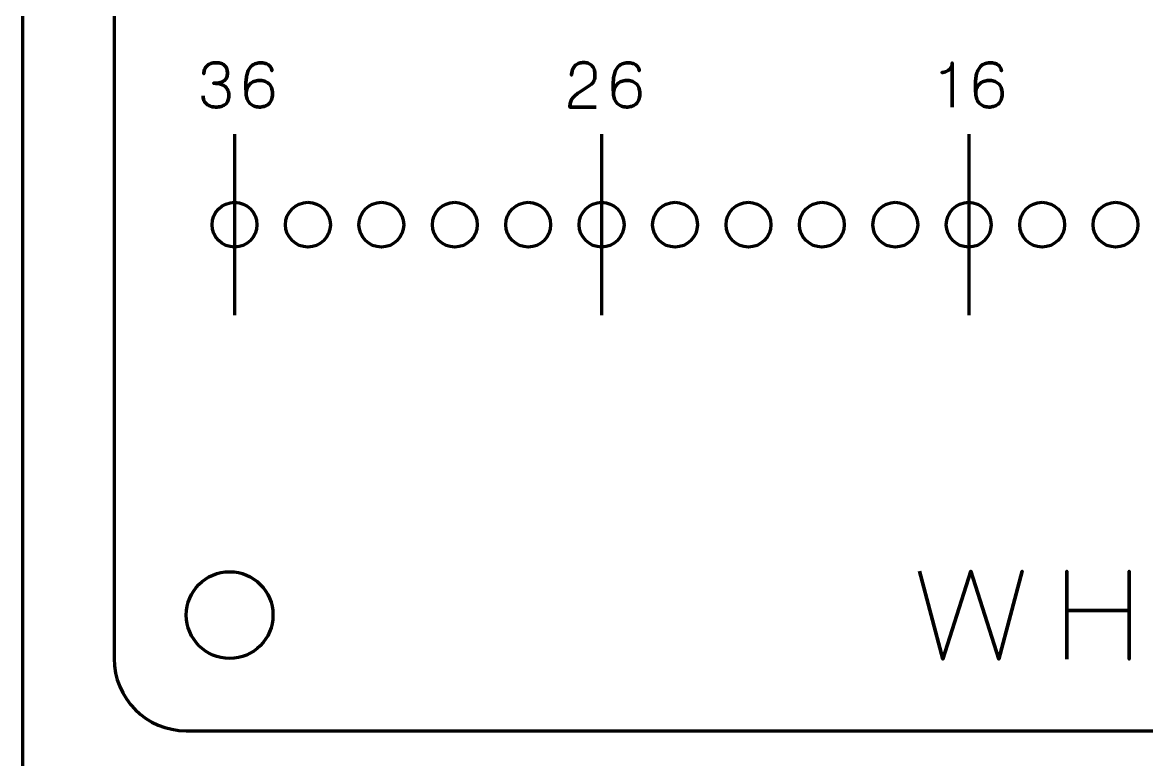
# Model space of a CAD drawing. Header units: centimetres. Extents: x -14.3 to 14.3, y -10 to 9.9.
# Drawn here: x -14.3 to -6.52, y -0.29 to 4.8 of the extents above; entities that cross this region are included whole.
import ezdxf

# ---------------------------------------------------------------- set-up
doc = ezdxf.new("R2010")
doc.units = ezdxf.units.CM
doc.header["$MEASUREMENT"] = 0
doc.layers.add('Layer 1', color=7, linetype='Continuous')

msp = doc.modelspace()

# ---------------------------------------------------------------- linework, layer by layer
at = {"layer": 'Layer 1', "color": 250, "lineweight": 70}
for centre, major_axis in [((-12.83289, 3.40416), (0, 0.155)), ((-12.32489, 3.40416), (0, 0.155)), ((-11.81689, 3.40416), (0, 0.155)), ((-11.30889, 3.40416), (0, 0.155)), ((-10.80089, 3.40416), (0, 0.155)), ((-10.29289, 3.40416), (0, 0.155)), ((-9.7849, 3.40416), (0, 0.155)), ((-9.2769, 3.40416), (0, 0.155)), ((-8.7689, 3.40416), (0, 0.155)), ((-8.2609, 3.40416), (0, 0.155)), ((-7.7529, 3.40416), (0, 0.155)), ((-7.2449, 3.40416), (0, 0.155)), ((-6.7369, 3.40416), (0, 0.155)), ((-12.86664, 0.70416), (0, 0.3))]:
    msp.add_ellipse(centre, major_axis=major_axis, ratio=1, dxfattribs=at)
for points in [[(-14.3, -9), (-14.3, -9), (-14.3, 8.9), (-14.3, 8.9), (-14.3, 8.9), (-14.3, 9.45219), (-13.85219, 9.9), (-13.3, 9.9), (-13.3, 9.9), (-13.3, 9.9), (13.3, 9.9), (13.3, 9.9), (13.3, 9.9), (13.85219, 9.9), (14.3, 9.45219), (14.3, 8.9), (14.3, 8.9), (14.3, 8.9), (14.3, -9), (14.3, -9), (14.3, -9), (14.3, -9.55219), (13.85219, -10), (13.3, -10), (13.3, -10), (13.3, -10), (-13.3, -10), (-13.3, -10), (-13.3, -10), (-13.85219, -10), (-14.3, -9.55219), (-14.3, -9)], [(-13.66664, 0.40417), (-13.66664, 0.40417), (-13.66664, 6.40416), (-13.66664, 6.40416), (-13.66664, 6.40416), (-13.66664, 6.68026), (-13.44274, 6.90416), (-13.16664, 6.90416), (-13.16664, 6.90416), (-13.16664, 6.90416), (-3.16666, 6.90416), (-3.16666, 6.90416), (-3.16666, 6.90416), (-2.89056, 6.90416), (-2.66666, 6.68026), (-2.66666, 6.40416), (-2.66666, 6.40416), (-2.66666, 6.40416), (-2.66666, 0.40417), (-2.66666, 0.40417), (-2.66666, 0.40417), (-2.66666, 0.12807), (-2.89056, -0.09583), (-3.16666, -0.09583), (-3.16666, -0.09583), (-3.16666, -0.09583), (-13.16664, -0.09583), (-13.16664, -0.09583), (-13.16664, -0.09583), (-13.44274, -0.09583), (-13.66664, 0.12807), (-13.66664, 0.40417)]]:
    msp.add_open_spline(points, degree=3, knots=[0, 0, 0, 0, 0.125, 0.125, 0.125, 0.125, 0.25, 0.25, 0.25, 0.25, 0.375, 0.375, 0.375, 0.375, 0.5, 0.5, 0.5, 0.5, 0.625, 0.625, 0.625, 0.625, 0.75, 0.75, 0.75, 0.75, 0.875, 0.875, 0.875, 0.875, 1, 1, 1, 1], dxfattribs=at)
at = {"layer": 'Layer 1', "color": 30, "lineweight": 70}
for points, knots in [([(-13.05067, 4.2944), (-13.0506, 4.27916), (-13.04707, 4.2659), (-13.04009, 4.2544), (-13.04009, 4.2544), (-13.03311, 4.24297), (-13.02316, 4.23401), (-13.01018, 4.22759), (-13.01018, 4.22759), (-12.99719, 4.22117), (-12.9816, 4.21792), (-12.96347, 4.21778), (-12.96347, 4.21778), (-12.94985, 4.21778), (-12.93751, 4.21919), (-12.92629, 4.22215), (-12.92629, 4.22215), (-12.91514, 4.22512), (-12.90555, 4.2297), (-12.89743, 4.23598), (-12.89743, 4.23598), (-12.88932, 4.24226), (-12.88311, 4.25037), (-12.87867, 4.26025), (-12.87867, 4.26025), (-12.87429, 4.2702), (-12.87211, 4.28212), (-12.87204, 4.29609), (-12.87204, 4.29609), (-12.87197, 4.31472), (-12.87577, 4.33045), (-12.88332, 4.34322), (-12.88332, 4.34322), (-12.89087, 4.35599), (-12.90258, 4.36559), (-12.91832, 4.37215), (-12.91832, 4.37215), (-12.93405, 4.37871), (-12.95423, 4.38202), (-12.97871, 4.38202), (-12.97871, 4.38202), (-12.96044, 4.38195), (-12.94513, 4.38365), (-12.93264, 4.3871), (-12.93264, 4.3871), (-12.92022, 4.39056), (-12.91027, 4.39543), (-12.9028, 4.40178), (-12.9028, 4.40178), (-12.89532, 4.40806), (-12.88989, 4.41554), (-12.88664, 4.42414), (-12.88664, 4.42414), (-12.88332, 4.43268), (-12.8817, 4.44206), (-12.88177, 4.45229), (-12.88177, 4.45229), (-12.8817, 4.46252), (-12.88311, 4.47198), (-12.88593, 4.48073), (-12.88593, 4.48073), (-12.88869, 4.48947), (-12.8932, 4.49716), (-12.89934, 4.50373), (-12.89934, 4.50373), (-12.90548, 4.51029), (-12.91359, 4.51544), (-12.92354, 4.51911), (-12.92354, 4.51911), (-12.93356, 4.52277), (-12.94576, 4.52461), (-12.96008, 4.52468), (-12.96008, 4.52468), (-12.97434, 4.52461), (-12.98682, 4.52249), (-12.99741, 4.5184), (-12.99741, 4.5184), (-13.00806, 4.51431), (-13.01681, 4.50874), (-13.02386, 4.50161), (-13.02386, 4.50161), (-13.03085, 4.49448), (-13.03607, 4.48637), (-13.03953, 4.4772), (-13.03953, 4.4772), (-13.04305, 4.46803), (-13.04475, 4.45829), (-13.04475, 4.44806), (-13.04475, 4.44806), (-13.04475, 4.45829), (-13.04305, 4.46803), (-13.03953, 4.4772), (-13.03953, 4.4772), (-13.03607, 4.48637), (-13.03085, 4.49448), (-13.02386, 4.50161), (-13.02386, 4.50161), (-13.01681, 4.50874), (-13.00806, 4.51431), (-12.99741, 4.5184), (-12.99741, 4.5184), (-12.98682, 4.52249), (-12.97434, 4.52461), (-12.96008, 4.52468), (-12.96008, 4.52468), (-12.94576, 4.52461), (-12.93356, 4.52277), (-12.92354, 4.51911), (-12.92354, 4.51911), (-12.91359, 4.51544), (-12.90548, 4.51029), (-12.89934, 4.50373), (-12.89934, 4.50373), (-12.8932, 4.49716), (-12.88869, 4.48947), (-12.88593, 4.48073), (-12.88593, 4.48073), (-12.88311, 4.47198), (-12.8817, 4.46252), (-12.88177, 4.45229), (-12.88177, 4.45229), (-12.8817, 4.44206), (-12.88332, 4.43268), (-12.88664, 4.42414), (-12.88664, 4.42414), (-12.88989, 4.41554), (-12.89532, 4.40806), (-12.9028, 4.40178), (-12.9028, 4.40178), (-12.91027, 4.39543), (-12.92022, 4.39056), (-12.93264, 4.3871), (-12.93264, 4.3871), (-12.94513, 4.38365), (-12.96044, 4.38195), (-12.97871, 4.38202), (-12.97871, 4.38202), (-12.95423, 4.38202), (-12.93405, 4.37871), (-12.91832, 4.37215), (-12.91832, 4.37215), (-12.90258, 4.36559), (-12.89087, 4.35599), (-12.88332, 4.34322), (-12.88332, 4.34322), (-12.87577, 4.33045), (-12.87197, 4.31472), (-12.87204, 4.29609), (-12.87204, 4.29609), (-12.87211, 4.28212), (-12.87429, 4.2702), (-12.87867, 4.26025), (-12.87867, 4.26025), (-12.88311, 4.25037), (-12.88932, 4.24226), (-12.89743, 4.23598), (-12.89743, 4.23598), (-12.90555, 4.2297), (-12.91514, 4.22512), (-12.92629, 4.22215), (-12.92629, 4.22215), (-12.93751, 4.21919), (-12.94985, 4.21778), (-12.96347, 4.21778), (-12.96347, 4.21778), (-12.9816, 4.21792), (-12.99719, 4.22117), (-13.01018, 4.22759), (-13.01018, 4.22759), (-13.02316, 4.23401), (-13.03311, 4.24297), (-13.04009, 4.2544), (-13.04009, 4.2544), (-13.04707, 4.2659), (-13.0506, 4.27916), (-13.05067, 4.2944)], [0, 0, 0, 0, 0.0227273, 0.0227273, 0.0227273, 0.0227273, 0.0454545, 0.0454545, 0.0454545, 0.0454545, 0.0681818, 0.0681818, 0.0681818, 0.0681818, 0.0909091, 0.0909091, 0.0909091, 0.0909091, 0.1136364, 0.1136364, 0.1136364, 0.1136364, 0.1363636, 0.1363636, 0.1363636, 0.1363636, 0.1590909, 0.1590909, 0.1590909, 0.1590909, 0.1818182, 0.1818182, 0.1818182, 0.1818182, 0.2045455, 0.2045455, 0.2045455, 0.2045455, 0.2272727, 0.2272727, 0.2272727, 0.2272727, 0.25, 0.25, 0.25, 0.25, 0.2727273, 0.2727273, 0.2727273, 0.2727273, 0.2954545, 0.2954545, 0.2954545, 0.2954545, 0.3181818, 0.3181818, 0.3181818, 0.3181818, 0.3409091, 0.3409091, 0.3409091, 0.3409091, 0.3636364, 0.3636364, 0.3636364, 0.3636364, 0.3863636, 0.3863636, 0.3863636, 0.3863636, 0.4090909, 0.4090909, 0.4090909, 0.4090909, 0.4318182, 0.4318182, 0.4318182, 0.4318182, 0.4545455, 0.4545455, 0.4545455, 0.4545455, 0.4772727, 0.4772727, 0.4772727, 0.4772727, 0.5, 0.5, 0.5, 0.5, 0.5227273, 0.5227273, 0.5227273, 0.5227273, 0.5454545, 0.5454545, 0.5454545, 0.5454545, 0.5681818, 0.5681818, 0.5681818, 0.5681818, 0.5909091, 0.5909091, 0.5909091, 0.5909091, 0.6136364, 0.6136364, 0.6136364, 0.6136364, 0.6363636, 0.6363636, 0.6363636, 0.6363636, 0.6590909, 0.6590909, 0.6590909, 0.6590909, 0.6818182, 0.6818182, 0.6818182, 0.6818182, 0.7045455, 0.7045455, 0.7045455, 0.7045455, 0.7272727, 0.7272727, 0.7272727, 0.7272727, 0.75, 0.75, 0.75, 0.75, 0.7727273, 0.7727273, 0.7727273, 0.7727273, 0.7954545, 0.7954545, 0.7954545, 0.7954545, 0.8181818, 0.8181818, 0.8181818, 0.8181818, 0.8409091, 0.8409091, 0.8409091, 0.8409091, 0.8636364, 0.8636364, 0.8636364, 0.8636364, 0.8863636, 0.8863636, 0.8863636, 0.8863636, 0.9090909, 0.9090909, 0.9090909, 0.9090909, 0.9318182, 0.9318182, 0.9318182, 0.9318182, 0.9545455, 0.9545455, 0.9545455, 0.9545455, 0.9772727, 0.9772727, 0.9772727, 0.9772727, 1, 1, 1, 1]), ([(-12.75224, 4.30964), (-12.75217, 4.32347), (-12.74991, 4.33595), (-12.74539, 4.34724), (-12.74539, 4.34724), (-12.74095, 4.35846), (-12.73467, 4.36813), (-12.72656, 4.37624), (-12.72656, 4.37624), (-12.71851, 4.38428), (-12.70899, 4.39049), (-12.69812, 4.39486), (-12.69812, 4.39486), (-12.68726, 4.39924), (-12.67534, 4.40143), (-12.6625, 4.4015), (-12.6625, 4.4015), (-12.64958, 4.40157), (-12.63752, 4.39994), (-12.6263, 4.3967), (-12.6263, 4.3967), (-12.61508, 4.39352), (-12.60528, 4.3883), (-12.59674, 4.38111), (-12.59674, 4.38111), (-12.5882, 4.37398), (-12.5815, 4.36453), (-12.5767, 4.35275), (-12.5767, 4.35275), (-12.57191, 4.34096), (-12.56944, 4.32664), (-12.56937, 4.30964), (-12.56937, 4.30964), (-12.56944, 4.29264), (-12.57191, 4.27831), (-12.5767, 4.26653), (-12.5767, 4.26653), (-12.5815, 4.25475), (-12.5882, 4.2453), (-12.59674, 4.23817), (-12.59674, 4.23817), (-12.60528, 4.23097), (-12.61508, 4.22575), (-12.6263, 4.22258), (-12.6263, 4.22258), (-12.63752, 4.21933), (-12.64958, 4.21771), (-12.6625, 4.21778), (-12.6625, 4.21778), (-12.67534, 4.21785), (-12.68712, 4.22004), (-12.69791, 4.22441), (-12.69791, 4.22441), (-12.70864, 4.22879), (-12.71795, 4.23499), (-12.72592, 4.24311), (-12.72592, 4.24311), (-12.73389, 4.25115), (-12.74017, 4.26082), (-12.74469, 4.2721), (-12.74469, 4.2721), (-12.74927, 4.28332), (-12.75174, 4.29581), (-12.75224, 4.30964), (-12.75224, 4.30964), (-12.75252, 4.31662), (-12.75287, 4.32495), (-12.75337, 4.33461), (-12.75337, 4.33461), (-12.75386, 4.34435), (-12.75414, 4.35493), (-12.75421, 4.36629), (-12.75421, 4.36629), (-12.75428, 4.37772), (-12.75393, 4.3895), (-12.75301, 4.40157), (-12.75301, 4.40157), (-12.75217, 4.4137), (-12.75047, 4.42563), (-12.748, 4.43741), (-12.748, 4.43741), (-12.74553, 4.44912), (-12.74201, 4.4602), (-12.73735, 4.47057), (-12.73735, 4.47057), (-12.73269, 4.48094), (-12.7267, 4.49011), (-12.71929, 4.49808), (-12.71929, 4.49808), (-12.71181, 4.50605), (-12.70271, 4.51233), (-12.69192, 4.51692), (-12.69192, 4.51692), (-12.68112, 4.52143), (-12.66835, 4.52376), (-12.65361, 4.52383), (-12.65361, 4.52383), (-12.64077, 4.52376), (-12.6299, 4.52249), (-12.62087, 4.52002), (-12.62087, 4.52002), (-12.61184, 4.51755), (-12.60443, 4.51424), (-12.5985, 4.51015), (-12.5985, 4.51015), (-12.59265, 4.50598), (-12.58799, 4.50147), (-12.58461, 4.49646), (-12.58461, 4.49646), (-12.58122, 4.49152), (-12.57868, 4.48651), (-12.57713, 4.4815), (-12.57713, 4.4815), (-12.57551, 4.47649), (-12.57445, 4.47184), (-12.57402, 4.46753), (-12.57402, 4.46753), (-12.57445, 4.47184), (-12.57551, 4.47649), (-12.57713, 4.4815), (-12.57713, 4.4815), (-12.57868, 4.48651), (-12.58122, 4.49152), (-12.58461, 4.49646), (-12.58461, 4.49646), (-12.58799, 4.50147), (-12.59265, 4.50598), (-12.5985, 4.51015), (-12.5985, 4.51015), (-12.60443, 4.51424), (-12.61184, 4.51755), (-12.62087, 4.52002), (-12.62087, 4.52002), (-12.6299, 4.52249), (-12.64077, 4.52376), (-12.65361, 4.52383), (-12.65361, 4.52383), (-12.66835, 4.52376), (-12.68112, 4.52143), (-12.69192, 4.51692), (-12.69192, 4.51692), (-12.70271, 4.51233), (-12.71181, 4.50605), (-12.71929, 4.49808), (-12.71929, 4.49808), (-12.7267, 4.49011), (-12.73269, 4.48094), (-12.73735, 4.47057), (-12.73735, 4.47057), (-12.74201, 4.4602), (-12.74553, 4.44912), (-12.748, 4.43741), (-12.748, 4.43741), (-12.75047, 4.42563), (-12.75217, 4.4137), (-12.75301, 4.40157), (-12.75301, 4.40157), (-12.75393, 4.3895), (-12.75428, 4.37772), (-12.75421, 4.36629), (-12.75421, 4.36629), (-12.75414, 4.35493), (-12.75386, 4.34435), (-12.75337, 4.33461), (-12.75337, 4.33461), (-12.75287, 4.32495), (-12.75252, 4.31662), (-12.75224, 4.30964), (-12.75224, 4.30964), (-12.75174, 4.29581), (-12.74927, 4.28332), (-12.74469, 4.2721), (-12.74469, 4.2721), (-12.74017, 4.26082), (-12.73389, 4.25115), (-12.72592, 4.24311), (-12.72592, 4.24311), (-12.71795, 4.23499), (-12.70864, 4.22879), (-12.69791, 4.22441), (-12.69791, 4.22441), (-12.68712, 4.22004), (-12.67534, 4.21785), (-12.6625, 4.21778), (-12.6625, 4.21778), (-12.64958, 4.21771), (-12.63752, 4.21933), (-12.6263, 4.22258), (-12.6263, 4.22258), (-12.61508, 4.22575), (-12.60528, 4.23097), (-12.59674, 4.23817), (-12.59674, 4.23817), (-12.5882, 4.2453), (-12.5815, 4.25475), (-12.5767, 4.26653), (-12.5767, 4.26653), (-12.57191, 4.27831), (-12.56944, 4.29264), (-12.56937, 4.30964), (-12.56937, 4.30964), (-12.56944, 4.32664), (-12.57191, 4.34096), (-12.5767, 4.35275), (-12.5767, 4.35275), (-12.5815, 4.36453), (-12.5882, 4.37398), (-12.59674, 4.38111), (-12.59674, 4.38111), (-12.60528, 4.3883), (-12.61508, 4.39352), (-12.6263, 4.3967), (-12.6263, 4.3967), (-12.63752, 4.39994), (-12.64958, 4.40157), (-12.6625, 4.4015), (-12.6625, 4.4015), (-12.67534, 4.40143), (-12.68726, 4.39924), (-12.69812, 4.39486), (-12.69812, 4.39486), (-12.70899, 4.39049), (-12.71851, 4.38428), (-12.72656, 4.37624), (-12.72656, 4.37624), (-12.73467, 4.36813), (-12.74095, 4.35846), (-12.74539, 4.34724), (-12.74539, 4.34724), (-12.74991, 4.33595), (-12.75217, 4.32347), (-12.75224, 4.30964)], [0, 0, 0, 0, 0.0172414, 0.0172414, 0.0172414, 0.0172414, 0.0344828, 0.0344828, 0.0344828, 0.0344828, 0.0517241, 0.0517241, 0.0517241, 0.0517241, 0.0689655, 0.0689655, 0.0689655, 0.0689655, 0.0862069, 0.0862069, 0.0862069, 0.0862069, 0.1034483, 0.1034483, 0.1034483, 0.1034483, 0.1206897, 0.1206897, 0.1206897, 0.1206897, 0.137931, 0.137931, 0.137931, 0.137931, 0.1551724, 0.1551724, 0.1551724, 0.1551724, 0.1724138, 0.1724138, 0.1724138, 0.1724138, 0.1896552, 0.1896552, 0.1896552, 0.1896552, 0.2068966, 0.2068966, 0.2068966, 0.2068966, 0.2241379, 0.2241379, 0.2241379, 0.2241379, 0.2413793, 0.2413793, 0.2413793, 0.2413793, 0.2586207, 0.2586207, 0.2586207, 0.2586207, 0.2758621, 0.2758621, 0.2758621, 0.2758621, 0.2931034, 0.2931034, 0.2931034, 0.2931034, 0.3103448, 0.3103448, 0.3103448, 0.3103448, 0.3275862, 0.3275862, 0.3275862, 0.3275862, 0.3448276, 0.3448276, 0.3448276, 0.3448276, 0.362069, 0.362069, 0.362069, 0.362069, 0.3793103, 0.3793103, 0.3793103, 0.3793103, 0.3965517, 0.3965517, 0.3965517, 0.3965517, 0.4137931, 0.4137931, 0.4137931, 0.4137931, 0.4310345, 0.4310345, 0.4310345, 0.4310345, 0.4482759, 0.4482759, 0.4482759, 0.4482759, 0.4655172, 0.4655172, 0.4655172, 0.4655172, 0.4827586, 0.4827586, 0.4827586, 0.4827586, 0.5, 0.5, 0.5, 0.5, 0.5172414, 0.5172414, 0.5172414, 0.5172414, 0.5344828, 0.5344828, 0.5344828, 0.5344828, 0.5517241, 0.5517241, 0.5517241, 0.5517241, 0.5689655, 0.5689655, 0.5689655, 0.5689655, 0.5862069, 0.5862069, 0.5862069, 0.5862069, 0.6034483, 0.6034483, 0.6034483, 0.6034483, 0.6206897, 0.6206897, 0.6206897, 0.6206897, 0.637931, 0.637931, 0.637931, 0.637931, 0.6551724, 0.6551724, 0.6551724, 0.6551724, 0.6724138, 0.6724138, 0.6724138, 0.6724138, 0.6896552, 0.6896552, 0.6896552, 0.6896552, 0.7068966, 0.7068966, 0.7068966, 0.7068966, 0.7241379, 0.7241379, 0.7241379, 0.7241379, 0.7413793, 0.7413793, 0.7413793, 0.7413793, 0.7586207, 0.7586207, 0.7586207, 0.7586207, 0.7758621, 0.7758621, 0.7758621, 0.7758621, 0.7931034, 0.7931034, 0.7931034, 0.7931034, 0.8103448, 0.8103448, 0.8103448, 0.8103448, 0.8275862, 0.8275862, 0.8275862, 0.8275862, 0.8448276, 0.8448276, 0.8448276, 0.8448276, 0.862069, 0.862069, 0.862069, 0.862069, 0.8793103, 0.8793103, 0.8793103, 0.8793103, 0.8965517, 0.8965517, 0.8965517, 0.8965517, 0.9137931, 0.9137931, 0.9137931, 0.9137931, 0.9310345, 0.9310345, 0.9310345, 0.9310345, 0.9482759, 0.9482759, 0.9482759, 0.9482759, 0.9655172, 0.9655172, 0.9655172, 0.9655172, 0.9827586, 0.9827586, 0.9827586, 0.9827586, 1, 1, 1, 1]), ([(-10.33056, 4.21778), (-10.33056, 4.21778), (-10.51216, 4.21778), (-10.51216, 4.21778), (-10.51216, 4.21778), (-10.51181, 4.23006), (-10.51026, 4.24092), (-10.50765, 4.25023), (-10.50765, 4.25023), (-10.50497, 4.25955), (-10.50137, 4.26773), (-10.49692, 4.27479), (-10.49692, 4.27479), (-10.49241, 4.28184), (-10.48726, 4.28812), (-10.4814, 4.29362), (-10.4814, 4.29362), (-10.47555, 4.2992), (-10.46927, 4.30428), (-10.46249, 4.30907), (-10.46249, 4.30907), (-10.45572, 4.3138), (-10.44874, 4.31853), (-10.44147, 4.32318), (-10.44147, 4.32318), (-10.44147, 4.32318), (-10.36908, 4.37144), (-10.36908, 4.37144), (-10.36908, 4.37144), (-10.36168, 4.37666), (-10.35589, 4.38238), (-10.3518, 4.38852), (-10.3518, 4.38852), (-10.34764, 4.39465), (-10.34474, 4.40114), (-10.34298, 4.40799), (-10.34298, 4.40799), (-10.34129, 4.41476), (-10.34023, 4.42174), (-10.33988, 4.4288), (-10.33988, 4.4288), (-10.33952, 4.43593), (-10.33938, 4.44305), (-10.33945, 4.45018), (-10.33945, 4.45018), (-10.33945, 4.45603), (-10.34023, 4.46231), (-10.34178, 4.46909), (-10.34178, 4.46909), (-10.3434, 4.47579), (-10.34594, 4.48249), (-10.34954, 4.48912), (-10.34954, 4.48912), (-10.35314, 4.49575), (-10.35794, 4.50182), (-10.36393, 4.50732), (-10.36393, 4.50732), (-10.36993, 4.51276), (-10.37734, 4.51713), (-10.38616, 4.52045), (-10.38616, 4.52045), (-10.39498, 4.52376), (-10.40535, 4.52546), (-10.41734, 4.52553), (-10.41734, 4.52553), (-10.42941, 4.52546), (-10.44006, 4.52376), (-10.44923, 4.52052), (-10.44923, 4.52052), (-10.4584, 4.51727), (-10.46623, 4.51276), (-10.47272, 4.50704), (-10.47272, 4.50704), (-10.47921, 4.50133), (-10.48444, 4.4947), (-10.48853, 4.48729), (-10.48853, 4.48729), (-10.49262, 4.47988), (-10.49558, 4.47198), (-10.49749, 4.46365), (-10.49749, 4.46365), (-10.49939, 4.45533), (-10.50031, 4.44686), (-10.50031, 4.43832), (-10.50031, 4.43832), (-10.50031, 4.44686), (-10.49939, 4.45533), (-10.49749, 4.46365), (-10.49749, 4.46365), (-10.49558, 4.47198), (-10.49262, 4.47988), (-10.48853, 4.48729), (-10.48853, 4.48729), (-10.48444, 4.4947), (-10.47921, 4.50133), (-10.47272, 4.50704), (-10.47272, 4.50704), (-10.46623, 4.51276), (-10.4584, 4.51727), (-10.44923, 4.52052), (-10.44923, 4.52052), (-10.44006, 4.52376), (-10.42941, 4.52546), (-10.41734, 4.52553), (-10.41734, 4.52553), (-10.40535, 4.52546), (-10.39498, 4.52376), (-10.38616, 4.52045), (-10.38616, 4.52045), (-10.37734, 4.51713), (-10.36993, 4.51276), (-10.36393, 4.50732), (-10.36393, 4.50732), (-10.35794, 4.50182), (-10.35314, 4.49575), (-10.34954, 4.48912), (-10.34954, 4.48912), (-10.34594, 4.48249), (-10.3434, 4.47579), (-10.34178, 4.46909), (-10.34178, 4.46909), (-10.34023, 4.46231), (-10.33945, 4.45603), (-10.33945, 4.45018), (-10.33945, 4.45018), (-10.33938, 4.44305), (-10.33952, 4.43593), (-10.33988, 4.4288), (-10.33988, 4.4288), (-10.34023, 4.42174), (-10.34129, 4.41476), (-10.34298, 4.40799), (-10.34298, 4.40799), (-10.34474, 4.40114), (-10.34764, 4.39465), (-10.3518, 4.38852), (-10.3518, 4.38852), (-10.35589, 4.38238), (-10.36168, 4.37666), (-10.36908, 4.37144), (-10.36908, 4.37144), (-10.36908, 4.37144), (-10.44147, 4.32318), (-10.44147, 4.32318), (-10.44147, 4.32318), (-10.44874, 4.31853), (-10.45572, 4.3138), (-10.46249, 4.30907), (-10.46249, 4.30907), (-10.46927, 4.30428), (-10.47555, 4.2992), (-10.4814, 4.29362), (-10.4814, 4.29362), (-10.48726, 4.28812), (-10.49241, 4.28184), (-10.49692, 4.27479), (-10.49692, 4.27479), (-10.50137, 4.26773), (-10.50497, 4.25955), (-10.50765, 4.25023), (-10.50765, 4.25023), (-10.51026, 4.24092), (-10.51181, 4.23006), (-10.51216, 4.21778), (-10.51216, 4.21778), (-10.51216, 4.21778), (-10.33056, 4.21778), (-10.33056, 4.21778)], [0, 0, 0, 0, 0.0238095, 0.0238095, 0.0238095, 0.0238095, 0.047619, 0.047619, 0.047619, 0.047619, 0.0714286, 0.0714286, 0.0714286, 0.0714286, 0.0952381, 0.0952381, 0.0952381, 0.0952381, 0.1190476, 0.1190476, 0.1190476, 0.1190476, 0.1428571, 0.1428571, 0.1428571, 0.1428571, 0.1666667, 0.1666667, 0.1666667, 0.1666667, 0.1904762, 0.1904762, 0.1904762, 0.1904762, 0.2142857, 0.2142857, 0.2142857, 0.2142857, 0.2380952, 0.2380952, 0.2380952, 0.2380952, 0.2619048, 0.2619048, 0.2619048, 0.2619048, 0.2857143, 0.2857143, 0.2857143, 0.2857143, 0.3095238, 0.3095238, 0.3095238, 0.3095238, 0.3333333, 0.3333333, 0.3333333, 0.3333333, 0.3571429, 0.3571429, 0.3571429, 0.3571429, 0.3809524, 0.3809524, 0.3809524, 0.3809524, 0.4047619, 0.4047619, 0.4047619, 0.4047619, 0.4285714, 0.4285714, 0.4285714, 0.4285714, 0.452381, 0.452381, 0.452381, 0.452381, 0.4761905, 0.4761905, 0.4761905, 0.4761905, 0.5, 0.5, 0.5, 0.5, 0.5238095, 0.5238095, 0.5238095, 0.5238095, 0.547619, 0.547619, 0.547619, 0.547619, 0.5714286, 0.5714286, 0.5714286, 0.5714286, 0.5952381, 0.5952381, 0.5952381, 0.5952381, 0.6190476, 0.6190476, 0.6190476, 0.6190476, 0.6428571, 0.6428571, 0.6428571, 0.6428571, 0.6666667, 0.6666667, 0.6666667, 0.6666667, 0.6904762, 0.6904762, 0.6904762, 0.6904762, 0.7142857, 0.7142857, 0.7142857, 0.7142857, 0.7380952, 0.7380952, 0.7380952, 0.7380952, 0.7619048, 0.7619048, 0.7619048, 0.7619048, 0.7857143, 0.7857143, 0.7857143, 0.7857143, 0.8095238, 0.8095238, 0.8095238, 0.8095238, 0.8333333, 0.8333333, 0.8333333, 0.8333333, 0.8571429, 0.8571429, 0.8571429, 0.8571429, 0.8809524, 0.8809524, 0.8809524, 0.8809524, 0.9047619, 0.9047619, 0.9047619, 0.9047619, 0.9285714, 0.9285714, 0.9285714, 0.9285714, 0.952381, 0.952381, 0.952381, 0.952381, 0.9761905, 0.9761905, 0.9761905, 0.9761905, 1, 1, 1, 1]), ([(-10.21077, 4.30964), (-10.2107, 4.32347), (-10.20844, 4.33595), (-10.20392, 4.34724), (-10.20392, 4.34724), (-10.19948, 4.35846), (-10.1932, 4.36813), (-10.18509, 4.37624), (-10.18509, 4.37624), (-10.17704, 4.38428), (-10.16752, 4.39049), (-10.15665, 4.39486), (-10.15665, 4.39486), (-10.14579, 4.39924), (-10.13387, 4.40143), (-10.12103, 4.4015), (-10.12103, 4.4015), (-10.10811, 4.40157), (-10.09605, 4.39994), (-10.08483, 4.3967), (-10.08483, 4.3967), (-10.07361, 4.39352), (-10.06381, 4.3883), (-10.05527, 4.38111), (-10.05527, 4.38111), (-10.04673, 4.37398), (-10.04003, 4.36453), (-10.03523, 4.35275), (-10.03523, 4.35275), (-10.03044, 4.34096), (-10.02797, 4.32664), (-10.0279, 4.30964), (-10.0279, 4.30964), (-10.02797, 4.29264), (-10.03044, 4.27831), (-10.03523, 4.26653), (-10.03523, 4.26653), (-10.04003, 4.25475), (-10.04673, 4.2453), (-10.05527, 4.23817), (-10.05527, 4.23817), (-10.06381, 4.23097), (-10.07361, 4.22575), (-10.08483, 4.22258), (-10.08483, 4.22258), (-10.09605, 4.21933), (-10.10811, 4.21771), (-10.12103, 4.21778), (-10.12103, 4.21778), (-10.13387, 4.21785), (-10.14565, 4.22004), (-10.15644, 4.22441), (-10.15644, 4.22441), (-10.16717, 4.22879), (-10.17648, 4.23499), (-10.18445, 4.24311), (-10.18445, 4.24311), (-10.19242, 4.25115), (-10.1987, 4.26082), (-10.20322, 4.2721), (-10.20322, 4.2721), (-10.2078, 4.28332), (-10.21027, 4.29581), (-10.21077, 4.30964), (-10.21077, 4.30964), (-10.21105, 4.31662), (-10.2114, 4.32495), (-10.2119, 4.33461), (-10.2119, 4.33461), (-10.21239, 4.34435), (-10.21267, 4.35493), (-10.21274, 4.36629), (-10.21274, 4.36629), (-10.21281, 4.37772), (-10.21246, 4.3895), (-10.21154, 4.40157), (-10.21154, 4.40157), (-10.2107, 4.4137), (-10.209, 4.42563), (-10.20653, 4.43741), (-10.20653, 4.43741), (-10.20406, 4.44912), (-10.20054, 4.4602), (-10.19588, 4.47057), (-10.19588, 4.47057), (-10.19122, 4.48094), (-10.18523, 4.49011), (-10.17782, 4.49808), (-10.17782, 4.49808), (-10.17034, 4.50605), (-10.16124, 4.51233), (-10.15045, 4.51692), (-10.15045, 4.51692), (-10.13965, 4.52143), (-10.12688, 4.52376), (-10.11214, 4.52383), (-10.11214, 4.52383), (-10.0993, 4.52376), (-10.08843, 4.52249), (-10.0794, 4.52002), (-10.0794, 4.52002), (-10.07037, 4.51755), (-10.06296, 4.51424), (-10.05703, 4.51015), (-10.05703, 4.51015), (-10.05118, 4.50598), (-10.04652, 4.50147), (-10.04314, 4.49646), (-10.04314, 4.49646), (-10.03975, 4.49152), (-10.03721, 4.48651), (-10.03566, 4.4815), (-10.03566, 4.4815), (-10.03404, 4.47649), (-10.03298, 4.47184), (-10.03255, 4.46753), (-10.03255, 4.46753), (-10.03298, 4.47184), (-10.03404, 4.47649), (-10.03566, 4.4815), (-10.03566, 4.4815), (-10.03721, 4.48651), (-10.03975, 4.49152), (-10.04314, 4.49646), (-10.04314, 4.49646), (-10.04652, 4.50147), (-10.05118, 4.50598), (-10.05703, 4.51015), (-10.05703, 4.51015), (-10.06296, 4.51424), (-10.07037, 4.51755), (-10.0794, 4.52002), (-10.0794, 4.52002), (-10.08843, 4.52249), (-10.0993, 4.52376), (-10.11214, 4.52383), (-10.11214, 4.52383), (-10.12688, 4.52376), (-10.13965, 4.52143), (-10.15045, 4.51692), (-10.15045, 4.51692), (-10.16124, 4.51233), (-10.17034, 4.50605), (-10.17782, 4.49808), (-10.17782, 4.49808), (-10.18523, 4.49011), (-10.19122, 4.48094), (-10.19588, 4.47057), (-10.19588, 4.47057), (-10.20054, 4.4602), (-10.20406, 4.44912), (-10.20653, 4.43741), (-10.20653, 4.43741), (-10.209, 4.42563), (-10.2107, 4.4137), (-10.21154, 4.40157), (-10.21154, 4.40157), (-10.21246, 4.3895), (-10.21281, 4.37772), (-10.21274, 4.36629), (-10.21274, 4.36629), (-10.21267, 4.35493), (-10.21239, 4.34435), (-10.2119, 4.33461), (-10.2119, 4.33461), (-10.2114, 4.32495), (-10.21105, 4.31662), (-10.21077, 4.30964), (-10.21077, 4.30964), (-10.21027, 4.29581), (-10.2078, 4.28332), (-10.20322, 4.2721), (-10.20322, 4.2721), (-10.1987, 4.26082), (-10.19242, 4.25115), (-10.18445, 4.24311), (-10.18445, 4.24311), (-10.17648, 4.23499), (-10.16717, 4.22879), (-10.15644, 4.22441), (-10.15644, 4.22441), (-10.14565, 4.22004), (-10.13387, 4.21785), (-10.12103, 4.21778), (-10.12103, 4.21778), (-10.10811, 4.21771), (-10.09605, 4.21933), (-10.08483, 4.22258), (-10.08483, 4.22258), (-10.07361, 4.22575), (-10.06381, 4.23097), (-10.05527, 4.23817), (-10.05527, 4.23817), (-10.04673, 4.2453), (-10.04003, 4.25475), (-10.03523, 4.26653), (-10.03523, 4.26653), (-10.03044, 4.27831), (-10.02797, 4.29264), (-10.0279, 4.30964), (-10.0279, 4.30964), (-10.02797, 4.32664), (-10.03044, 4.34096), (-10.03523, 4.35275), (-10.03523, 4.35275), (-10.04003, 4.36453), (-10.04673, 4.37398), (-10.05527, 4.38111), (-10.05527, 4.38111), (-10.06381, 4.3883), (-10.07361, 4.39352), (-10.08483, 4.3967), (-10.08483, 4.3967), (-10.09605, 4.39994), (-10.10811, 4.40157), (-10.12103, 4.4015), (-10.12103, 4.4015), (-10.13387, 4.40143), (-10.14579, 4.39924), (-10.15665, 4.39486), (-10.15665, 4.39486), (-10.16752, 4.39049), (-10.17704, 4.38428), (-10.18509, 4.37624), (-10.18509, 4.37624), (-10.1932, 4.36813), (-10.19948, 4.35846), (-10.20392, 4.34724), (-10.20392, 4.34724), (-10.20844, 4.33595), (-10.2107, 4.32347), (-10.21077, 4.30964)], [0, 0, 0, 0, 0.0172414, 0.0172414, 0.0172414, 0.0172414, 0.0344828, 0.0344828, 0.0344828, 0.0344828, 0.0517241, 0.0517241, 0.0517241, 0.0517241, 0.0689655, 0.0689655, 0.0689655, 0.0689655, 0.0862069, 0.0862069, 0.0862069, 0.0862069, 0.1034483, 0.1034483, 0.1034483, 0.1034483, 0.1206897, 0.1206897, 0.1206897, 0.1206897, 0.137931, 0.137931, 0.137931, 0.137931, 0.1551724, 0.1551724, 0.1551724, 0.1551724, 0.1724138, 0.1724138, 0.1724138, 0.1724138, 0.1896552, 0.1896552, 0.1896552, 0.1896552, 0.2068966, 0.2068966, 0.2068966, 0.2068966, 0.2241379, 0.2241379, 0.2241379, 0.2241379, 0.2413793, 0.2413793, 0.2413793, 0.2413793, 0.2586207, 0.2586207, 0.2586207, 0.2586207, 0.2758621, 0.2758621, 0.2758621, 0.2758621, 0.2931034, 0.2931034, 0.2931034, 0.2931034, 0.3103448, 0.3103448, 0.3103448, 0.3103448, 0.3275862, 0.3275862, 0.3275862, 0.3275862, 0.3448276, 0.3448276, 0.3448276, 0.3448276, 0.362069, 0.362069, 0.362069, 0.362069, 0.3793103, 0.3793103, 0.3793103, 0.3793103, 0.3965517, 0.3965517, 0.3965517, 0.3965517, 0.4137931, 0.4137931, 0.4137931, 0.4137931, 0.4310345, 0.4310345, 0.4310345, 0.4310345, 0.4482759, 0.4482759, 0.4482759, 0.4482759, 0.4655172, 0.4655172, 0.4655172, 0.4655172, 0.4827586, 0.4827586, 0.4827586, 0.4827586, 0.5, 0.5, 0.5, 0.5, 0.5172414, 0.5172414, 0.5172414, 0.5172414, 0.5344828, 0.5344828, 0.5344828, 0.5344828, 0.5517241, 0.5517241, 0.5517241, 0.5517241, 0.5689655, 0.5689655, 0.5689655, 0.5689655, 0.5862069, 0.5862069, 0.5862069, 0.5862069, 0.6034483, 0.6034483, 0.6034483, 0.6034483, 0.6206897, 0.6206897, 0.6206897, 0.6206897, 0.637931, 0.637931, 0.637931, 0.637931, 0.6551724, 0.6551724, 0.6551724, 0.6551724, 0.6724138, 0.6724138, 0.6724138, 0.6724138, 0.6896552, 0.6896552, 0.6896552, 0.6896552, 0.7068966, 0.7068966, 0.7068966, 0.7068966, 0.7241379, 0.7241379, 0.7241379, 0.7241379, 0.7413793, 0.7413793, 0.7413793, 0.7413793, 0.7586207, 0.7586207, 0.7586207, 0.7586207, 0.7758621, 0.7758621, 0.7758621, 0.7758621, 0.7931034, 0.7931034, 0.7931034, 0.7931034, 0.8103448, 0.8103448, 0.8103448, 0.8103448, 0.8275862, 0.8275862, 0.8275862, 0.8275862, 0.8448276, 0.8448276, 0.8448276, 0.8448276, 0.862069, 0.862069, 0.862069, 0.862069, 0.8793103, 0.8793103, 0.8793103, 0.8793103, 0.8965517, 0.8965517, 0.8965517, 0.8965517, 0.9137931, 0.9137931, 0.9137931, 0.9137931, 0.9310345, 0.9310345, 0.9310345, 0.9310345, 0.9482759, 0.9482759, 0.9482759, 0.9482759, 0.9655172, 0.9655172, 0.9655172, 0.9655172, 0.9827586, 0.9827586, 0.9827586, 0.9827586, 1, 1, 1, 1]), ([(-7.86654, 4.21778), (-7.86654, 4.21778), (-7.86654, 4.52299), (-7.86654, 4.52299), (-7.86654, 4.52299), (-7.86661, 4.51262), (-7.86844, 4.50373), (-7.87197, 4.49632), (-7.87197, 4.49632), (-7.87543, 4.48884), (-7.88002, 4.4827), (-7.88566, 4.47776), (-7.88566, 4.47776), (-7.8913, 4.47282), (-7.89737, 4.46887), (-7.90386, 4.46591), (-7.90386, 4.46591), (-7.91035, 4.46302), (-7.91663, 4.46083), (-7.9227, 4.45949), (-7.9227, 4.45949), (-7.92884, 4.45808), (-7.93406, 4.45723), (-7.9385, 4.45695), (-7.9385, 4.45695), (-7.93406, 4.45723), (-7.92884, 4.45808), (-7.9227, 4.45949), (-7.9227, 4.45949), (-7.91663, 4.46083), (-7.91035, 4.46302), (-7.90386, 4.46591), (-7.90386, 4.46591), (-7.89737, 4.46887), (-7.8913, 4.47282), (-7.88566, 4.47776), (-7.88566, 4.47776), (-7.88002, 4.4827), (-7.87543, 4.48884), (-7.87197, 4.49632), (-7.87197, 4.49632), (-7.86844, 4.50373), (-7.86661, 4.51262), (-7.86654, 4.52299), (-7.86654, 4.52299), (-7.86654, 4.52299), (-7.86654, 4.21778), (-7.86654, 4.21778)], [0, 0, 0, 0, 0.0833333, 0.0833333, 0.0833333, 0.0833333, 0.1666667, 0.1666667, 0.1666667, 0.1666667, 0.25, 0.25, 0.25, 0.25, 0.3333333, 0.3333333, 0.3333333, 0.3333333, 0.4166667, 0.4166667, 0.4166667, 0.4166667, 0.5, 0.5, 0.5, 0.5, 0.5833333, 0.5833333, 0.5833333, 0.5833333, 0.6666667, 0.6666667, 0.6666667, 0.6666667, 0.75, 0.75, 0.75, 0.75, 0.8333333, 0.8333333, 0.8333333, 0.8333333, 0.9166667, 0.9166667, 0.9166667, 0.9166667, 1, 1, 1, 1]), ([(-7.70442, 4.30964), (-7.70435, 4.32347), (-7.70209, 4.33595), (-7.69757, 4.34724), (-7.69757, 4.34724), (-7.69313, 4.35846), (-7.68685, 4.36813), (-7.67874, 4.37624), (-7.67874, 4.37624), (-7.67069, 4.38428), (-7.66117, 4.39049), (-7.6503, 4.39486), (-7.6503, 4.39486), (-7.63944, 4.39924), (-7.62752, 4.40143), (-7.61468, 4.4015), (-7.61468, 4.4015), (-7.60176, 4.40157), (-7.5897, 4.39994), (-7.57848, 4.3967), (-7.57848, 4.3967), (-7.56726, 4.39352), (-7.55746, 4.3883), (-7.54892, 4.38111), (-7.54892, 4.38111), (-7.54038, 4.37398), (-7.53368, 4.36453), (-7.52888, 4.35275), (-7.52888, 4.35275), (-7.52409, 4.34096), (-7.52162, 4.32664), (-7.52155, 4.30964), (-7.52155, 4.30964), (-7.52162, 4.29264), (-7.52409, 4.27831), (-7.52888, 4.26653), (-7.52888, 4.26653), (-7.53368, 4.25475), (-7.54038, 4.2453), (-7.54892, 4.23817), (-7.54892, 4.23817), (-7.55746, 4.23097), (-7.56726, 4.22575), (-7.57848, 4.22258), (-7.57848, 4.22258), (-7.5897, 4.21933), (-7.60176, 4.21771), (-7.61468, 4.21778), (-7.61468, 4.21778), (-7.62752, 4.21785), (-7.6393, 4.22004), (-7.65009, 4.22441), (-7.65009, 4.22441), (-7.66082, 4.22879), (-7.67013, 4.23499), (-7.6781, 4.24311), (-7.6781, 4.24311), (-7.68607, 4.25115), (-7.69235, 4.26082), (-7.69687, 4.2721), (-7.69687, 4.2721), (-7.70145, 4.28332), (-7.70392, 4.29581), (-7.70442, 4.30964), (-7.70442, 4.30964), (-7.7047, 4.31662), (-7.70505, 4.32495), (-7.70555, 4.33461), (-7.70555, 4.33461), (-7.70604, 4.34435), (-7.70632, 4.35493), (-7.70639, 4.36629), (-7.70639, 4.36629), (-7.70646, 4.37772), (-7.70611, 4.3895), (-7.70519, 4.40157), (-7.70519, 4.40157), (-7.70435, 4.4137), (-7.70265, 4.42563), (-7.70018, 4.43741), (-7.70018, 4.43741), (-7.69771, 4.44912), (-7.69419, 4.4602), (-7.68953, 4.47057), (-7.68953, 4.47057), (-7.68487, 4.48094), (-7.67888, 4.49011), (-7.67147, 4.49808), (-7.67147, 4.49808), (-7.66399, 4.50605), (-7.65489, 4.51233), (-7.6441, 4.51692), (-7.6441, 4.51692), (-7.6333, 4.52143), (-7.62053, 4.52376), (-7.60579, 4.52383), (-7.60579, 4.52383), (-7.59295, 4.52376), (-7.58208, 4.52249), (-7.57305, 4.52002), (-7.57305, 4.52002), (-7.56402, 4.51755), (-7.55661, 4.51424), (-7.55068, 4.51015), (-7.55068, 4.51015), (-7.54483, 4.50598), (-7.54017, 4.50147), (-7.53679, 4.49646), (-7.53679, 4.49646), (-7.5334, 4.49152), (-7.53086, 4.48651), (-7.52931, 4.4815), (-7.52931, 4.4815), (-7.52769, 4.47649), (-7.52663, 4.47184), (-7.5262, 4.46753), (-7.5262, 4.46753), (-7.52663, 4.47184), (-7.52769, 4.47649), (-7.52931, 4.4815), (-7.52931, 4.4815), (-7.53086, 4.48651), (-7.5334, 4.49152), (-7.53679, 4.49646), (-7.53679, 4.49646), (-7.54017, 4.50147), (-7.54483, 4.50598), (-7.55068, 4.51015), (-7.55068, 4.51015), (-7.55661, 4.51424), (-7.56402, 4.51755), (-7.57305, 4.52002), (-7.57305, 4.52002), (-7.58208, 4.52249), (-7.59295, 4.52376), (-7.60579, 4.52383), (-7.60579, 4.52383), (-7.62053, 4.52376), (-7.6333, 4.52143), (-7.6441, 4.51692), (-7.6441, 4.51692), (-7.65489, 4.51233), (-7.66399, 4.50605), (-7.67147, 4.49808), (-7.67147, 4.49808), (-7.67888, 4.49011), (-7.68487, 4.48094), (-7.68953, 4.47057), (-7.68953, 4.47057), (-7.69419, 4.4602), (-7.69771, 4.44912), (-7.70018, 4.43741), (-7.70018, 4.43741), (-7.70265, 4.42563), (-7.70435, 4.4137), (-7.70519, 4.40157), (-7.70519, 4.40157), (-7.70611, 4.3895), (-7.70646, 4.37772), (-7.70639, 4.36629), (-7.70639, 4.36629), (-7.70632, 4.35493), (-7.70604, 4.34435), (-7.70555, 4.33461), (-7.70555, 4.33461), (-7.70505, 4.32495), (-7.7047, 4.31662), (-7.70442, 4.30964), (-7.70442, 4.30964), (-7.70392, 4.29581), (-7.70145, 4.28332), (-7.69687, 4.2721), (-7.69687, 4.2721), (-7.69235, 4.26082), (-7.68607, 4.25115), (-7.6781, 4.24311), (-7.6781, 4.24311), (-7.67013, 4.23499), (-7.66082, 4.22879), (-7.65009, 4.22441), (-7.65009, 4.22441), (-7.6393, 4.22004), (-7.62752, 4.21785), (-7.61468, 4.21778), (-7.61468, 4.21778), (-7.60176, 4.21771), (-7.5897, 4.21933), (-7.57848, 4.22258), (-7.57848, 4.22258), (-7.56726, 4.22575), (-7.55746, 4.23097), (-7.54892, 4.23817), (-7.54892, 4.23817), (-7.54038, 4.2453), (-7.53368, 4.25475), (-7.52888, 4.26653), (-7.52888, 4.26653), (-7.52409, 4.27831), (-7.52162, 4.29264), (-7.52155, 4.30964), (-7.52155, 4.30964), (-7.52162, 4.32664), (-7.52409, 4.34096), (-7.52888, 4.35275), (-7.52888, 4.35275), (-7.53368, 4.36453), (-7.54038, 4.37398), (-7.54892, 4.38111), (-7.54892, 4.38111), (-7.55746, 4.3883), (-7.56726, 4.39352), (-7.57848, 4.3967), (-7.57848, 4.3967), (-7.5897, 4.39994), (-7.60176, 4.40157), (-7.61468, 4.4015), (-7.61468, 4.4015), (-7.62752, 4.40143), (-7.63944, 4.39924), (-7.6503, 4.39486), (-7.6503, 4.39486), (-7.66117, 4.39049), (-7.67069, 4.38428), (-7.67874, 4.37624), (-7.67874, 4.37624), (-7.68685, 4.36813), (-7.69313, 4.35846), (-7.69757, 4.34724), (-7.69757, 4.34724), (-7.70209, 4.33595), (-7.70435, 4.32347), (-7.70442, 4.30964)], [0, 0, 0, 0, 0.0172414, 0.0172414, 0.0172414, 0.0172414, 0.0344828, 0.0344828, 0.0344828, 0.0344828, 0.0517241, 0.0517241, 0.0517241, 0.0517241, 0.0689655, 0.0689655, 0.0689655, 0.0689655, 0.0862069, 0.0862069, 0.0862069, 0.0862069, 0.1034483, 0.1034483, 0.1034483, 0.1034483, 0.1206897, 0.1206897, 0.1206897, 0.1206897, 0.137931, 0.137931, 0.137931, 0.137931, 0.1551724, 0.1551724, 0.1551724, 0.1551724, 0.1724138, 0.1724138, 0.1724138, 0.1724138, 0.1896552, 0.1896552, 0.1896552, 0.1896552, 0.2068966, 0.2068966, 0.2068966, 0.2068966, 0.2241379, 0.2241379, 0.2241379, 0.2241379, 0.2413793, 0.2413793, 0.2413793, 0.2413793, 0.2586207, 0.2586207, 0.2586207, 0.2586207, 0.2758621, 0.2758621, 0.2758621, 0.2758621, 0.2931034, 0.2931034, 0.2931034, 0.2931034, 0.3103448, 0.3103448, 0.3103448, 0.3103448, 0.3275862, 0.3275862, 0.3275862, 0.3275862, 0.3448276, 0.3448276, 0.3448276, 0.3448276, 0.362069, 0.362069, 0.362069, 0.362069, 0.3793103, 0.3793103, 0.3793103, 0.3793103, 0.3965517, 0.3965517, 0.3965517, 0.3965517, 0.4137931, 0.4137931, 0.4137931, 0.4137931, 0.4310345, 0.4310345, 0.4310345, 0.4310345, 0.4482759, 0.4482759, 0.4482759, 0.4482759, 0.4655172, 0.4655172, 0.4655172, 0.4655172, 0.4827586, 0.4827586, 0.4827586, 0.4827586, 0.5, 0.5, 0.5, 0.5, 0.5172414, 0.5172414, 0.5172414, 0.5172414, 0.5344828, 0.5344828, 0.5344828, 0.5344828, 0.5517241, 0.5517241, 0.5517241, 0.5517241, 0.5689655, 0.5689655, 0.5689655, 0.5689655, 0.5862069, 0.5862069, 0.5862069, 0.5862069, 0.6034483, 0.6034483, 0.6034483, 0.6034483, 0.6206897, 0.6206897, 0.6206897, 0.6206897, 0.637931, 0.637931, 0.637931, 0.637931, 0.6551724, 0.6551724, 0.6551724, 0.6551724, 0.6724138, 0.6724138, 0.6724138, 0.6724138, 0.6896552, 0.6896552, 0.6896552, 0.6896552, 0.7068966, 0.7068966, 0.7068966, 0.7068966, 0.7241379, 0.7241379, 0.7241379, 0.7241379, 0.7413793, 0.7413793, 0.7413793, 0.7413793, 0.7586207, 0.7586207, 0.7586207, 0.7586207, 0.7758621, 0.7758621, 0.7758621, 0.7758621, 0.7931034, 0.7931034, 0.7931034, 0.7931034, 0.8103448, 0.8103448, 0.8103448, 0.8103448, 0.8275862, 0.8275862, 0.8275862, 0.8275862, 0.8448276, 0.8448276, 0.8448276, 0.8448276, 0.862069, 0.862069, 0.862069, 0.862069, 0.8793103, 0.8793103, 0.8793103, 0.8793103, 0.8965517, 0.8965517, 0.8965517, 0.8965517, 0.9137931, 0.9137931, 0.9137931, 0.9137931, 0.9310345, 0.9310345, 0.9310345, 0.9310345, 0.9482759, 0.9482759, 0.9482759, 0.9482759, 0.9655172, 0.9655172, 0.9655172, 0.9655172, 0.9827586, 0.9827586, 0.9827586, 0.9827586, 1, 1, 1, 1]), ([(-8.09318, 1.00894), (-8.09318, 1.00894), (-7.93232, 0.3985), (-7.93232, 0.3985), (-7.93232, 0.3985), (-7.93232, 0.3985), (-7.73843, 1.00894), (-7.73843, 1.00894), (-7.73843, 1.00894), (-7.73843, 1.00894), (-7.54455, 0.3985), (-7.54455, 0.3985), (-7.54455, 0.3985), (-7.54455, 0.3985), (-7.38368, 1.00894), (-7.38368, 1.00894), (-7.38368, 1.00894), (-7.38368, 1.00894), (-7.54455, 0.3985), (-7.54455, 0.3985), (-7.54455, 0.3985), (-7.54455, 0.3985), (-7.73843, 1.00894), (-7.73843, 1.00894), (-7.73843, 1.00894), (-7.73843, 1.00894), (-7.93232, 0.3985), (-7.93232, 0.3985), (-7.93232, 0.3985), (-7.93232, 0.3985), (-8.09318, 1.00894), (-8.09318, 1.00894)], [0, 0, 0, 0, 0.125, 0.125, 0.125, 0.125, 0.25, 0.25, 0.25, 0.25, 0.375, 0.375, 0.375, 0.375, 0.5, 0.5, 0.5, 0.5, 0.625, 0.625, 0.625, 0.625, 0.75, 0.75, 0.75, 0.75, 0.875, 0.875, 0.875, 0.875, 1, 1, 1, 1]), ([(-7.07465, 0.3985), (-7.07465, 0.3985), (-7.07465, 0.73632), (-7.07465, 0.73632), (-7.07465, 0.73632), (-7.07465, 0.73632), (-6.6437, 0.73632), (-6.6437, 0.73632), (-6.6437, 0.73632), (-6.6437, 0.73632), (-6.6437, 0.3985), (-6.6437, 0.3985), (-6.6437, 0.3985), (-6.6437, 0.3985), (-6.6437, 1.0081), (-6.6437, 1.0081), (-6.6437, 1.0081), (-6.6437, 1.0081), (-6.6437, 0.73632), (-6.6437, 0.73632), (-6.6437, 0.73632), (-6.6437, 0.73632), (-7.07465, 0.73632), (-7.07465, 0.73632), (-7.07465, 0.73632), (-7.07465, 0.73632), (-7.07465, 1.0081), (-7.07465, 1.0081), (-7.07465, 1.0081), (-7.07465, 1.0081), (-7.07465, 0.3985), (-7.07465, 0.3985)], [0, 0, 0, 0, 0.125, 0.125, 0.125, 0.125, 0.25, 0.25, 0.25, 0.25, 0.375, 0.375, 0.375, 0.375, 0.5, 0.5, 0.5, 0.5, 0.625, 0.625, 0.625, 0.625, 0.75, 0.75, 0.75, 0.75, 0.875, 0.875, 0.875, 0.875, 1, 1, 1, 1])]:
    msp.add_open_spline(points, degree=3, knots=knots, dxfattribs=at)
for points in [[(-12.83289, 4.02916), (-12.83289, 4.02916), (-12.83289, 2.77916), (-12.83289, 2.77916)], [(-10.29289, 4.02916), (-10.29289, 4.02916), (-10.29289, 2.77916), (-10.29289, 2.77916)], [(-7.7529, 4.02916), (-7.7529, 4.02916), (-7.7529, 2.77916), (-7.7529, 2.77916)]]:
    msp.add_open_spline(points, degree=3, dxfattribs=at)

doc.saveas('drawing.dxf')
